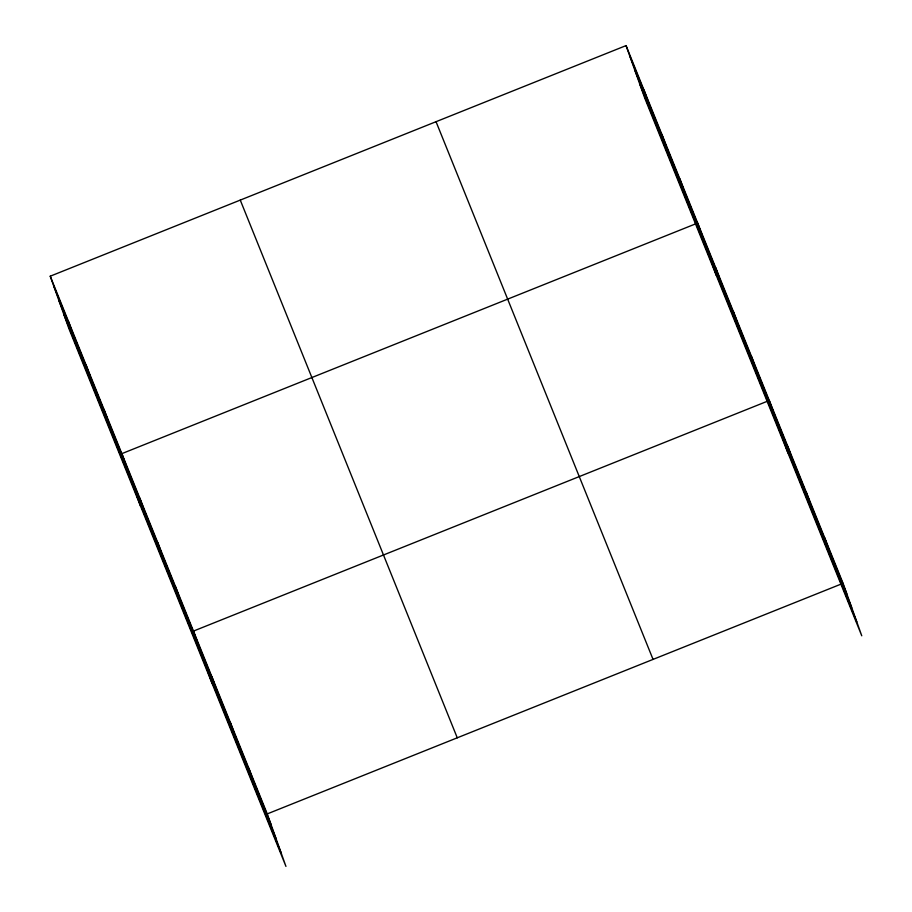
<?xml version="1.0" encoding="UTF-8"?>
<svg xmlns="http://www.w3.org/2000/svg" width="912" height="912" viewBox="0 0 912 912"><rect width="100%" height="100%" fill="white"/><g stroke="black" fill="none" stroke-linecap="round" stroke-linejoin="round"><path stroke-width="1.37" d="M50.24 276.199L267.25 813.903L285.946 866.4L68.936 328.696L50.24 276.199L626.054 45.6L843.064 583.304L861.76 635.801L644.75 98.097L626.054 45.6M267.25 813.903L843.064 583.304M629.713 55.871L846.724 593.575M634.672 69.802L851.683 607.506M639.791 84.155L856.79 621.87M436.039 121.695L653.049 659.399M240.266 200.104L457.265 737.808M53.899 286.471L270.91 824.174M58.858 300.401L275.869 838.105M63.977 314.754L280.976 852.469M824.619 537.601L828.278 547.873M806.174 491.899L809.833 502.159M787.729 446.196L791.388 456.456M787.979 452.979L769.283 400.482L193.469 631.081L212.154 683.578M751.374 356.125L755.033 366.396M733.476 311.767L737.135 322.027M715.578 267.398L719.226 277.67M716.365 275.538L697.669 223.041L121.855 453.64L140.551 506.137M679.771 178.684L683.419 188.944M661.861 134.326L665.521 144.586M643.963 89.957L647.623 100.229M248.805 768.2L252.453 778.46M230.36 722.498L234.008 732.758M211.915 676.784L215.563 687.055M175.56 586.724L179.219 596.995M157.662 542.366L161.321 552.626M139.753 497.998L143.412 508.269M103.957 409.283L107.605 419.543M86.047 364.925L89.707 375.185M68.149 320.557L71.797 330.828"/></g></svg>
